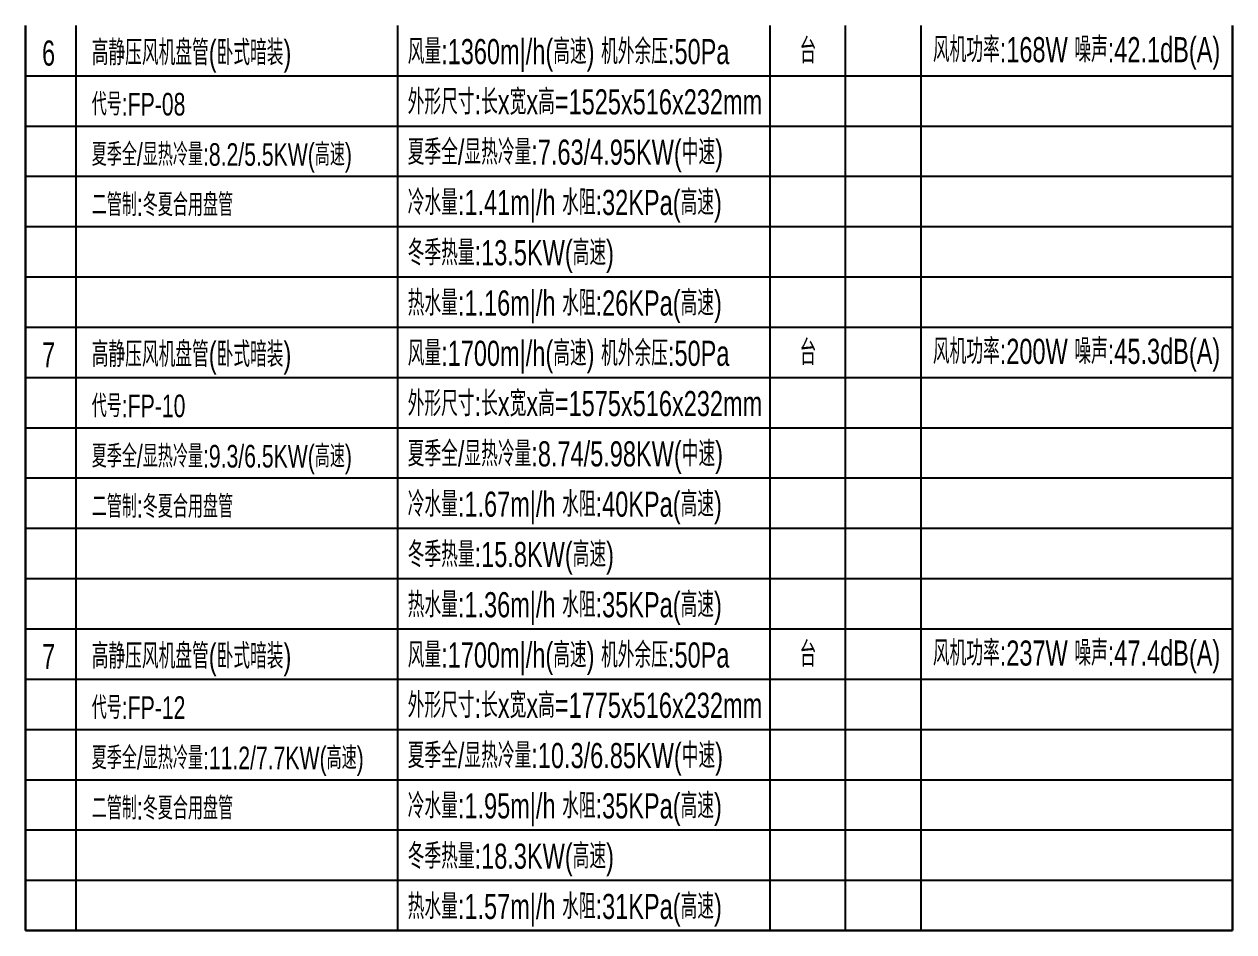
# Model space of a CAD drawing. Extents: x -777745 to 647905, y -207485 to 303235.
# Drawn here: x -473404 to -449351, y 100722 to 118772 of the extents above; entities that cross this region are included whole.
import ezdxf
from ezdxf.enums import TextEntityAlignment as Align

# ---------------------------------------------------------------- set-up
doc = ezdxf.new("R2010")
doc.units = 0
doc.header["$LTSCALE"] = 1000
doc.layers.get('0').update_dxf_attribs({"linetype": 'CONTINUOUS'})
doc.styles.get("Standard").update_dxf_attribs({"font": 'ros.shx', "width": 0.8, "bigfont": 'jd.shx'})

msp = doc.modelspace()

# ---------------------------------------------------------------- linework, layer by layer
for p, q in [((-472379.2, 118746.8), (-472379.2, 112746.8)), ((-465979.2, 118746.8), (-465979.2, 112746.8)), ((-458579.2, 118746.8), (-458579.2, 112746.8)), ((-457076.5, 118746.8), (-457076.5, 112746.8)), ((-455576.5, 118746.8), (-455576.5, 112746.8)), ((-473379.2, 117746.8), (-449376.5, 117746.8)), ((-473379.2, 116746.8), (-449376.5, 116746.8)), ((-473379.2, 115746.8), (-449376.5, 115746.8)), ((-473379.2, 114746.8), (-449376.5, 114746.8)), ((-473379.2, 113746.8), (-449376.5, 113746.8)), ((-473379.2, 112746.8), (-449376.5, 112746.8)), ((-472379.2, 112746.8), (-472379.2, 106746.8)), ((-465979.2, 112746.8), (-465979.2, 106746.8)), ((-458579.2, 112746.8), (-458579.2, 106746.8)), ((-457076.5, 112746.8), (-457076.5, 106746.8)), ((-455576.5, 112746.8), (-455576.5, 106746.8)), ((-473379.2, 111746.8), (-449376.5, 111746.8)), ((-473379.2, 110746.8), (-449376.5, 110746.8)), ((-473379.2, 109746.8), (-449376.5, 109746.8)), ((-473379.2, 108746.8), (-449376.5, 108746.8)), ((-473379.2, 107746.8), (-449376.5, 107746.8)), ((-473379.2, 106746.8), (-449376.5, 106746.8)), ((-472379.2, 106746.8), (-472379.2, 100746.8)), ((-465979.2, 106746.8), (-465979.2, 100746.8)), ((-458579.2, 106746.8), (-458579.2, 100746.8)), ((-457076.5, 106746.8), (-457076.5, 100746.8)), ((-455576.5, 106746.8), (-455576.5, 100746.8)), ((-473379.2, 105746.8), (-449376.5, 105746.8)), ((-473379.2, 104746.8), (-449376.5, 104746.8)), ((-473379.2, 103746.8), (-449376.5, 103746.8)), ((-473379.2, 102746.8), (-449376.5, 102746.8)), ((-473379.2, 101746.8), (-449376.5, 101746.8)), ((-473379.2, 100746.8), (-449376.5, 100746.8))]:
    msp.add_line(p, q)
at = {"color": 1, "const_width": 50, "elevation": 0}
for points in [[(-473379.2, 118746.8), (-473379.2, 112746.8)], [(-449376.5, 112746.8), (-449376.5, 118746.8)], [(-473379.2, 112746.8), (-473379.2, 106746.8)], [(-449376.5, 106746.8), (-449376.5, 112746.8)], [(-473379.2, 106746.8), (-473379.2, 100746.8)], [(-449376.5, 100746.8), (-449376.5, 106746.8)], [(-473379.2, 100746.8), (-449376.5, 100746.8)]]:
    msp.add_lwpolyline(points, dxfattribs=at)

# ---------------------------------------------------------------- texts
at = {"color": 1, "width": 0.7}
for s, p in [('6', (-472919.2, 117947.7)), ('7', (-472919.2, 111947.7)), ('7', (-472919.2, 105947.7))]:
    msp.add_text(s, height=500, dxfattribs=at).set_placement(p, align=Align.CENTER)
at = {"width": 0.7}
for s, height, p in [('高静压风机盘管(卧式暗装)', 500, (-472061, 117955.3)), ('风量:1360m|/h(高速) 机外余压:50Pa ', 500, (-465778.3, 117976.7)), ('风机功率:168W 噪声:42.1dB(A)', 500, (-455335.8, 118015.1)), ('代号:FP-08', 450, (-472061, 116955.3)), ('外形尺寸:长x宽x高=1525x516x232mm', 500, (-465778.3, 116976.7)), ('夏季全/显热冷量:8.2/5.5KW(高速)', 450, (-472061, 115955.3)), ('二管制:冬夏合用盘管', 450, (-472061, 114955.3)), ('冷水量:1.41m|/h 水阻:32KPa(高速)', 500, (-465778.3, 114976.7)), ('热水量:1.16m|/h 水阻:26KPa(高速)', 500, (-465778.3, 112976.7)), ('风机功率:200W 噪声:45.3dB(A)', 500, (-455335.8, 112015.1)), ('高静压风机盘管(卧式暗装)', 500, (-472061, 111955.3)), ('风量:1700m|/h(高速) 机外余压:50Pa ', 500, (-465778.3, 111976.7)), ('代号:FP-10', 450, (-472061, 110955.3)), ('外形尺寸:长x宽x高=1575x516x232mm', 500, (-465778.3, 110976.7)), ('夏季全/显热冷量:9.3/6.5KW(高速)', 450, (-472061, 109955.3)), ('二管制:冬夏合用盘管', 450, (-472061, 108955.3)), ('冷水量:1.67m|/h 水阻:40KPa(高速)', 500, (-465778.3, 108976.7)), ('热水量:1.36m|/h 水阻:35KPa(高速)', 500, (-465778.3, 106976.7)), ('风机功率:237W 噪声:47.4dB(A)', 500, (-455335.8, 106015.1)), ('高静压风机盘管(卧式暗装)', 500, (-472061, 105955.3)), ('风量:1700m|/h(高速) 机外余压:50Pa ', 500, (-465778.3, 105976.7)), ('代号:FP-12', 450, (-472061, 104955.3)), ('外形尺寸:长x宽x高=1775x516x232mm', 500, (-465778.3, 104976.7)), ('夏季全/显热冷量:11.2/7.7KW(高速)', 450, (-472061, 103955.3)), ('二管制:冬夏合用盘管', 450, (-472061, 102955.3)), ('冷水量:1.95m|/h 水阻:35KPa(高速)', 500, (-465778.3, 102976.7)), ('热水量:1.57m|/h 水阻:31KPa(高速)', 500, (-465778.3, 100976.7))]:
    msp.add_text(s, height=height, dxfattribs=at).set_placement(p)
for p in [(-457819, 117993.3), (-457819, 111993.3), (-457819, 105993.3)]:
    msp.add_text('台', height=500, dxfattribs=at).set_placement(p, align=Align.CENTER)
at = {"color": 2, "width": 0.7}
for s, p in [('夏季全/显热冷量:7.63/4.95KW(中速)', (-465778.3, 115976.7)), ('冬季热量:13.5KW(高速)', (-465778.3, 113976.7)), ('夏季全/显热冷量:8.74/5.98KW(中速)', (-465778.3, 109976.7)), ('冬季热量:15.8KW(高速)', (-465778.3, 107976.7)), ('夏季全/显热冷量:10.3/6.85KW(中速)', (-465778.3, 103976.7)), ('冬季热量:18.3KW(高速)', (-465778.3, 101976.7))]:
    msp.add_text(s, height=500, dxfattribs=at).set_placement(p)

doc.saveas('drawing.dxf')
